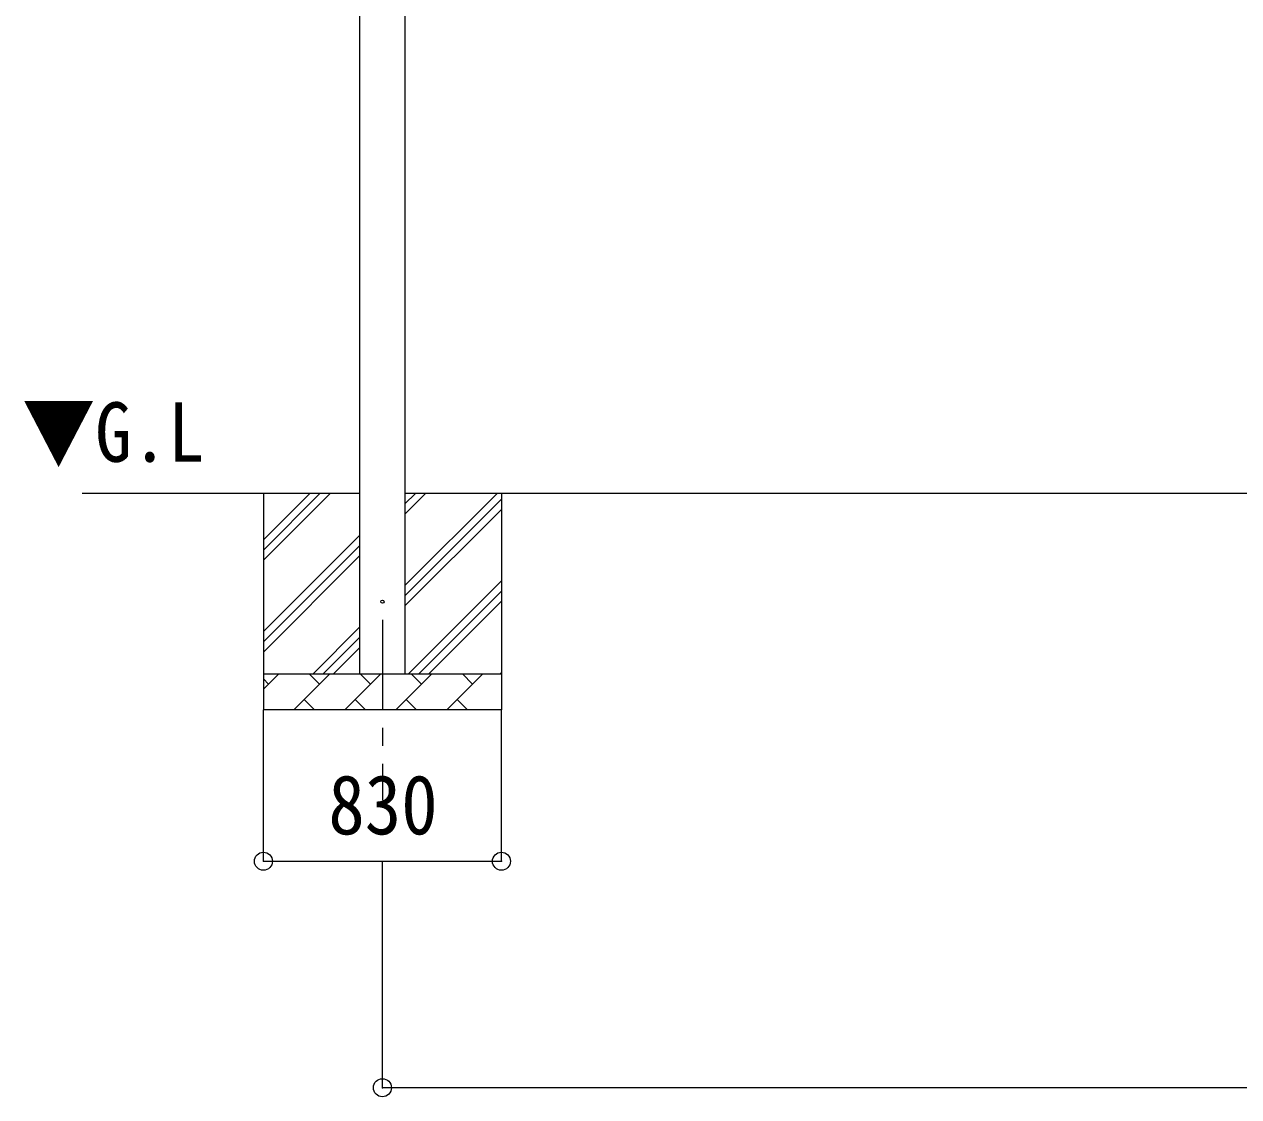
# Model space of a CAD drawing. Units: millimetres at full size, sheet at 1:50; some dimension numbers follow another scale. Extents: x -14053 to 14053, y -9700 to 9700.
# Drawn here: x -8140 to -4773, y -6288 to -3314 of the extents above; entities that cross this region are included whole.
import ezdxf
from ezdxf.enums import TextEntityAlignment as Align

# ---------------------------------------------------------------- set-up
doc = ezdxf.new("R2010")
doc.units = ezdxf.units.MM
doc.header["$LTSCALE"] = 50
doc.header["$PDMODE"] = 32
doc.header["$PDSIZE"] = 50
doc.linetypes.add('CHAIN1', pattern=[8, 5, -1, 1, -1])
for name, color, linetype, lineweight in [('0-0_0', 7, 'Continuous', 9), ('0-1_Defpoints', 4, 'Continuous', 9), ('0-6_PARTS1', 6, 'Continuous', 9)]:
    doc.layers.add(name, color=color, linetype=linetype, lineweight=lineweight)
doc.styles.add('ＭＳ ゴシック', font='')
doc.styles.get('ＭＳ ゴシック').set_extended_font_data('MS Gothic')

msp = doc.modelspace()

# ---------------------------------------------------------------- linework, layer by layer
at = {"layer": '0-0_0'}
for p, q in [((-7209.79, -4615.22), (-7979.79, -4615.22)), ((-7477.29, -4615.22), (-7477.29, -5215.22)), ((-7477.29, -4800.27), (-7292.24, -4615.22)), ((-7477.29, -4771.98), (-7320.52, -4615.22)), ((-7477.29, -4743.7), (-7348.81, -4615.22)), ((-1936.79, -4615.22), (-7084.79, -4615.22)), ((-7084.79, -4870.32), (-6829.69, -4615.22)), ((-7084.79, -4672.33), (-7027.68, -4615.22)), ((-7084.79, -4644.04), (-7055.96, -4615.22)), ((-7084.79, -4898.6), (-6817.29, -4631.1)), ((-6817.29, -4615.22), (-6817.29, -5215.22)), ((-7084.79, -4926.89), (-6817.29, -4659.39)), ((-7477.29, -4998.26), (-7209.79, -4730.76)), ((-7477.29, -5026.54), (-7209.79, -4759.04)), ((-7477.29, -5054.83), (-7209.79, -4787.33)), ((-7075.13, -5115.22), (-6817.29, -4857.38)), ((-7046.85, -5115.22), (-6817.29, -4885.66)), ((-7018.56, -5115.22), (-6817.29, -4913.94)), ((-7339.69, -5115.22), (-7209.79, -4985.32)), ((-7311.41, -5115.22), (-7209.79, -5013.6)), ((-7283.12, -5115.22), (-7209.79, -5041.89)), ((-7477.29, -5115.22), (-6817.29, -5115.22)), ((-7477.29, -5158.11), (-7434.4, -5115.22)), ((-7392.97, -5215.22), (-7292.97, -5115.22)), ((-7321.53, -5143.77), (-7350.08, -5115.22)), ((-7251.55, -5215.22), (-7151.55, -5115.22)), ((-7180.11, -5143.77), (-7208.66, -5115.22)), ((-7110.13, -5215.22), (-7010.13, -5115.22)), ((-7038.68, -5143.77), (-7067.24, -5115.22)), ((-6968.71, -5215.22), (-6868.71, -5115.22)), ((-6897.26, -5143.77), (-6925.82, -5115.22)), ((-6820.57, -5115.22), (-6817.29, -5111.93)), ((-7462.95, -5143.77), (-7477.29, -5129.43)), ((-6817.29, -5215.22), (-7477.29, -5215.22)), ((-7364.42, -5186.67), (-7335.87, -5215.22)), ((-7223, -5186.67), (-7194.45, -5215.22)), ((-7081.58, -5186.67), (-7053.02, -5215.22)), ((-6940.16, -5186.67), (-6911.6, -5215.22))]:
    msp.add_line(p, q, dxfattribs=at)
at = {"layer": '0-1_Defpoints'}
for p, q in [((-7209.79, -5115.22), (-7209.79, -1615.22)), ((-7084.79, -1615.22), (-7084.79, -5115.22))]:
    msp.add_line(p, q, dxfattribs=at)
at = {"layer": '0-1_Defpoints', "color": 7, "linetype": 'CHAIN1'}
msp.add_line((-7147.29, -4965.22), (-7147.29, -5465.22), dxfattribs=at)
at = {"layer": '0-1_Defpoints'}
msp.add_circle((-7147.29, -4915.22), 4.5, dxfattribs=at)
at = {"layer": '0-6_PARTS1'}
for p, q in [((-7477.29, -5635), (-7477.29, -5215.22)), ((-6817.29, -5635), (-6817.29, -5215.22)), ((-7477.29, -5635), (-6817.29, -5635)), ((-7147.29, -6263.05), (-7147.29, -5635)), ((-1874.29, -6263.05), (-7147.29, -6263.05))]:
    msp.add_line(p, q, dxfattribs=at)
for p in [(-7477.29, -5635), (-6817.29, -5635), (-7147.29, -6263.05)]:
    msp.add_point(p, dxfattribs=at)

# ---------------------------------------------------------------- texts
at = {"layer": '0-0_0', "style": 'ＭＳ ゴシック', "width": 0.9}
msp.add_text('▼G.L', height=165, dxfattribs=at).set_placement((-8146.43, -4576.77), align=Align.BOTTOM_LEFT)
at = {"layer": '0-6_PARTS1', "color": 7, "style": 'ＭＳ ゴシック', "width": 0.9}
msp.add_text('830', height=165, dxfattribs=at).set_placement((-7297.29, -5610), align=Align.BOTTOM_LEFT)

doc.saveas('drawing.dxf')
